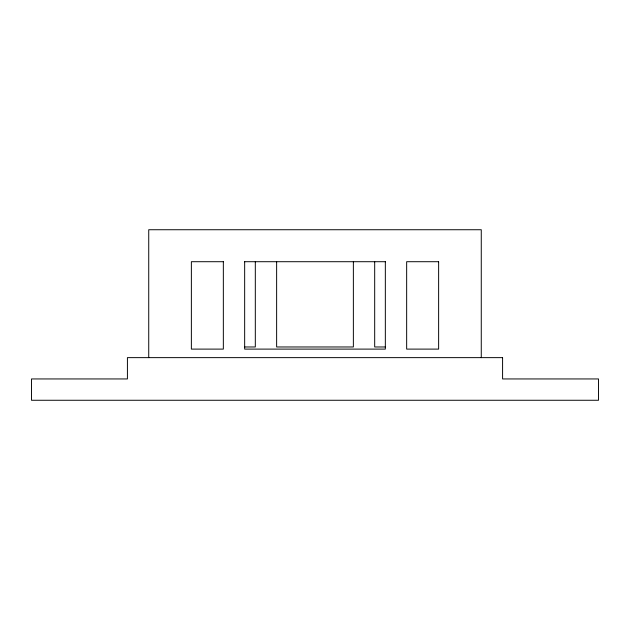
<?xml version="1.0" encoding="UTF-8"?>
<svg xmlns="http://www.w3.org/2000/svg" width="630" height="630" viewBox="0 0 630 630"><rect width="100%" height="100%" fill="white"/><g stroke="black" fill="none" stroke-linecap="round" stroke-linejoin="round"><path stroke-width="0.94" d="M244.495 261.71L385.505 261.71M244.495 346.973L255.315 346.973L255.315 261.71M385.505 346.973L374.685 346.973L374.685 261.71M481.265 357.635L481.265 229.737L148.735 229.737L148.735 357.635M385.339 261.71L385.339 349.107L244.66 349.107L244.66 261.71M353.367 261.71L353.367 346.973L276.633 346.973L276.633 261.71M223.343 261.71L191.37 261.71L191.37 349.107L223.343 349.107L223.343 261.71M438.63 261.71L406.657 261.71L406.657 349.107L438.63 349.107L438.63 261.71M502.583 357.635L127.418 357.635L127.418 378.945L31.5 378.945L31.5 400.263L598.5 400.263L598.5 378.945L502.583 378.945L502.583 357.635"/></g></svg>
